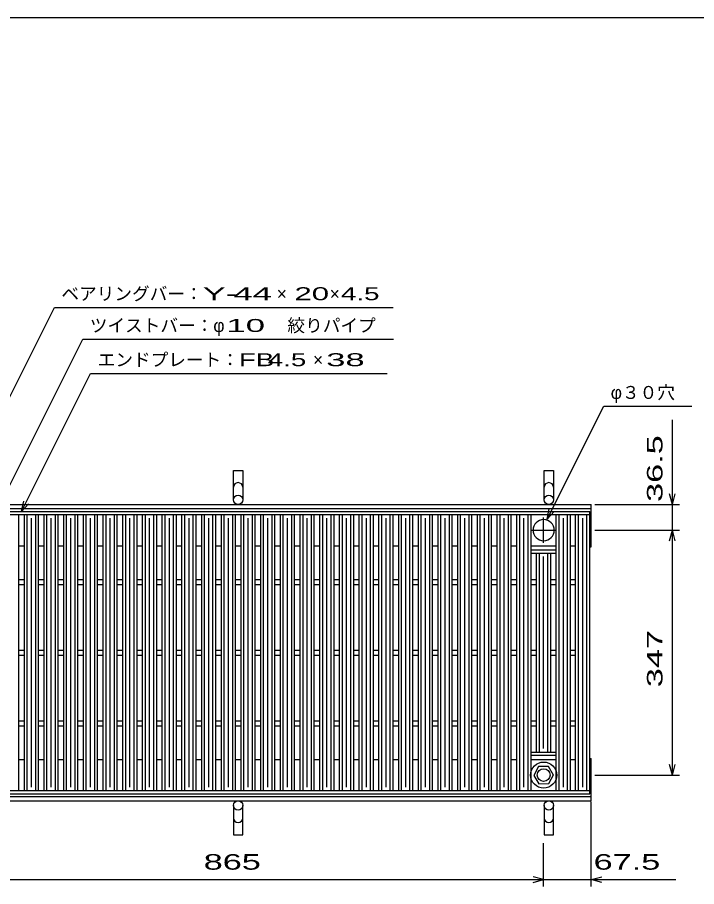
# Model space of a CAD drawing. Units: millimetres, scale not verified. Extents: x -1820 to 1731, y -1282 to 1054.
# Drawn here: x -1163 to -201, y -178 to 1054 of the extents above; entities that cross this region are included whole.
import ezdxf
from ezdxf.enums import TextEntityAlignment as Align

# ---------------------------------------------------------------- set-up
doc = ezdxf.new("R2010")
doc.units = ezdxf.units.MM
doc.header["$LTSCALE"] = 10
doc.linetypes.add('CHAIN', pattern=[18.5, 12, -1.5, 3.5, -1.5])
for name, color, linetype, lineweight in [('0_2', 150, 'Continuous', 25), ('16', 3, 'Continuous', 25), ('19', 6, 'Continuous', 25), ('22', 2, 'Continuous', 25)]:
    doc.layers.add(name, color=color, linetype=linetype, lineweight=lineweight)
doc.styles.add('ベクトル', font='')
doc.styles.get('ベクトル').set_extended_font_data('ベクトル')

msp = doc.modelspace()

# ---------------------------------------------------------------- linework, layer by layer
at = {"layer": '0_2'}
msp.add_line((-1729, 1053.5), (1731, 1053.5), dxfattribs=at)
at = {"layer": '16'}
for p, q in [((-1348, 353.5), (-352, 353.5)), ((-1348, 349), (-352, 349)), ((-1180.6, 349), (-1160.6, 349)), ((-1160.6, -42), (-1160.6, 349)), ((-1152.7, -42), (-1152.7, 349)), ((-1152.7, 349), (-1132.7, 349)), ((-1148.7, -42), (-1148.7, 349)), ((-1136.7, -42), (-1136.7, 349)), ((-1132.7, -42), (-1132.7, 349)), ((-1124.8, -42), (-1124.8, 349)), ((-1124.8, 349), (-1104.8, 349)), ((-1120.8, -42), (-1120.8, 349)), ((-1108.8, -42), (-1108.8, 349)), ((-1104.8, -42), (-1104.8, 349)), ((-1096.9, -42), (-1096.9, 349)), ((-1096.9, 349), (-1076.9, 349)), ((-1092.9, -42), (-1092.9, 349)), ((-1080.9, -42), (-1080.9, 349)), ((-1076.9, -42), (-1076.9, 349)), ((-1069, -42), (-1069, 349)), ((-1069, 349), (-1049, 349)), ((-1065, -42), (-1065, 349)), ((-1053, -42), (-1053, 349)), ((-1049, -42), (-1049, 349)), ((-1041.1, -42), (-1041.1, 349)), ((-1041.1, 349), (-1021.1, 349)), ((-1037.1, -42), (-1037.1, 349)), ((-1025.1, -42), (-1025.1, 349)), ((-1021.1, -42), (-1021.1, 349)), ((-1013.2, -42), (-1013.2, 349)), ((-1013.2, 349), (-993.2, 349)), ((-1009.2, -42), (-1009.2, 349)), ((-997.2, -42), (-997.2, 349)), ((-993.2, -42), (-993.2, 349)), ((-985.3, -42), (-985.3, 349)), ((-985.3, 349), (-965.3, 349)), ((-981.3, -42), (-981.3, 349)), ((-969.3, -42), (-969.3, 349)), ((-965.3, -42), (-965.3, 349)), ((-957.4, -42), (-957.4, 349)), ((-957.4, 349), (-937.4, 349)), ((-953.4, -42), (-953.4, 349)), ((-941.4, -42), (-941.4, 349)), ((-937.4, -42), (-937.4, 349)), ((-929.5, -42), (-929.5, 349)), ((-929.5, 349), (-909.5, 349)), ((-925.5, -42), (-925.5, 349)), ((-913.5, -42), (-913.5, 349)), ((-909.5, -42), (-909.5, 349)), ((-901.6, -42), (-901.6, 349)), ((-901.6, 349), (-881.6, 349)), ((-897.6, -42), (-897.6, 349)), ((-885.6, -42), (-885.6, 349)), ((-881.6, -42), (-881.6, 349)), ((-873.7, -42), (-873.7, 349)), ((-873.7, 349), (-853.7, 349)), ((-869.7, -42), (-869.7, 349)), ((-857.7, -42), (-857.7, 349)), ((-853.7, -42), (-853.7, 349)), ((-845.8, -42), (-845.8, 349)), ((-845.8, 349), (-825.8, 349)), ((-841.8, -42), (-841.8, 349)), ((-829.8, -42), (-829.8, 349)), ((-825.8, -42), (-825.8, 349)), ((-817.9, -42), (-817.9, 349)), ((-817.9, 349), (-797.9, 349)), ((-813.9, -42), (-813.9, 349)), ((-801.9, -42), (-801.9, 349)), ((-797.9, -42), (-797.9, 349)), ((-790, -42), (-790, 349)), ((-790, 349), (-770, 349)), ((-786, -42), (-786, 349)), ((-774, -42), (-774, 349)), ((-770, -42), (-770, 349)), ((-762.1, -42), (-762.1, 349)), ((-762.1, 349), (-742.1, 349)), ((-758.1, -42), (-758.1, 349)), ((-746.1, -42), (-746.1, 349)), ((-742.1, -42), (-742.1, 349)), ((-734.2, -42), (-734.2, 349)), ((-734.2, 349), (-714.2, 349)), ((-730.2, -42), (-730.2, 349)), ((-718.2, -42), (-718.2, 349)), ((-714.2, -42), (-714.2, 349)), ((-706.3, -42), (-706.3, 349)), ((-706.3, 349), (-686.3, 349)), ((-702.3, -42), (-702.3, 349)), ((-690.3, -42), (-690.3, 349)), ((-686.3, -42), (-686.3, 349)), ((-678.4, -42), (-678.4, 349)), ((-678.4, 349), (-658.4, 349)), ((-674.4, -42), (-674.4, 349)), ((-662.4, -42), (-662.4, 349)), ((-658.4, -42), (-658.4, 349)), ((-650.5, -42), (-650.5, 349)), ((-650.5, 349), (-630.5, 349)), ((-646.5, -42), (-646.5, 349)), ((-634.5, -42), (-634.5, 349)), ((-630.5, -42), (-630.5, 349)), ((-622.6, -42), (-622.6, 349)), ((-622.6, 349), (-602.6, 349)), ((-618.6, -42), (-618.6, 349)), ((-606.6, -42), (-606.6, 349)), ((-602.6, -42), (-602.6, 349)), ((-594.7, -42), (-594.7, 349)), ((-594.7, 349), (-574.7, 349)), ((-590.7, -42), (-590.7, 349)), ((-578.7, -42), (-578.7, 349)), ((-574.7, -42), (-574.7, 349)), ((-566.8, -42), (-566.8, 349)), ((-566.8, 349), (-546.8, 349)), ((-562.8, -42), (-562.8, 349)), ((-550.8, -42), (-550.8, 349)), ((-546.8, -42), (-546.8, 349)), ((-538.9, -42), (-538.9, 349)), ((-538.9, 349), (-518.9, 349)), ((-534.9, -42), (-534.9, 349)), ((-522.9, -42), (-522.9, 349)), ((-518.9, -42), (-518.9, 349)), ((-511, -42), (-511, 349)), ((-511, 349), (-491, 349)), ((-507, -42), (-507, 349)), ((-495, -42), (-495, 349)), ((-491, -42), (-491, 349)), ((-483.1, -42), (-483.1, 349)), ((-483.1, 349), (-463.1, 349)), ((-479.1, -42), (-479.1, 349)), ((-467.1, -42), (-467.1, 349)), ((-463.1, -42), (-463.1, 349)), ((-455.2, -42), (-455.2, 349)), ((-455.2, 349), (-435.2, 349)), ((-451.2, -42), (-451.2, 349)), ((-439.2, -42), (-439.2, 349)), ((-435.2, -42), (-435.2, 349)), ((-399.4, -42), (-399.4, 349)), ((-399.4, 349), (-379.4, 349)), ((-395.4, -42), (-395.4, 349)), ((-383.4, -42), (-383.4, 349)), ((-379.4, -42), (-379.4, 349)), ((-372, -42), (-372, 349)), ((-372, 349), (-352, 349)), ((-368, -42), (-368, 349)), ((-356, -42), (-356, 349)), ((-352, 349), (-352, 353.5)), ((-352, -42), (-352, 349)), ((-1142.7, -37), (-1142.7, 344)), ((-1114.8, -37), (-1114.8, 344)), ((-1086.9, -37), (-1086.9, 344)), ((-1059, -37), (-1059, 344)), ((-1031.1, -37), (-1031.1, 344)), ((-1003.2, -37), (-1003.2, 344)), ((-975.3, -37), (-975.3, 344)), ((-947.4, -37), (-947.4, 344)), ((-919.5, -37), (-919.5, 344)), ((-891.6, -37), (-891.6, 344)), ((-863.7, -37), (-863.7, 344)), ((-835.8, -37), (-835.8, 344)), ((-807.9, -37), (-807.9, 344)), ((-780, -37), (-780, 344)), ((-752.1, -37), (-752.1, 344)), ((-724.2, -37), (-724.2, 344)), ((-696.3, -37), (-696.3, 344)), ((-668.4, -37), (-668.4, 344)), ((-640.5, -37), (-640.5, 344)), ((-612.6, -37), (-612.6, 344)), ((-584.7, -37), (-584.7, 344)), ((-556.8, -37), (-556.8, 344)), ((-528.9, -37), (-528.9, 344)), ((-501, -37), (-501, 344)), ((-473.1, -37), (-473.1, 344)), ((-445.2, -37), (-445.2, 344)), ((-389.4, -37), (-389.4, 344)), ((-362, -37), (-362, 344)), ((-1160.6, 305), (-1152.7, 305)), ((-1132.7, 305), (-1124.8, 305)), ((-1104.8, 305), (-1096.9, 305)), ((-1076.9, 305), (-1069, 305)), ((-1049, 305), (-1041.1, 305)), ((-1021.1, 305), (-1013.2, 305)), ((-993.2, 305), (-985.3, 305)), ((-965.3, 305), (-957.4, 305)), ((-937.4, 305), (-929.5, 305)), ((-909.5, 305), (-901.6, 305)), ((-881.6, 305), (-873.7, 305)), ((-853.7, 305), (-845.8, 305)), ((-825.8, 305), (-817.9, 305)), ((-797.9, 305), (-790, 305)), ((-770, 305), (-762.1, 305)), ((-742.1, 305), (-734.2, 305)), ((-714.2, 305), (-706.3, 305)), ((-686.3, 305), (-678.4, 305)), ((-658.4, 305), (-650.5, 305)), ((-630.5, 305), (-622.6, 305)), ((-602.6, 305), (-594.7, 305)), ((-574.7, 305), (-566.8, 305)), ((-546.8, 305), (-538.9, 305)), ((-518.9, 305), (-511, 305)), ((-491, 305), (-483.1, 305)), ((-463.1, 305), (-455.2, 305)), ((-435.2, 305), (-399.4, 305)), ((-435.2, 299), (-399.4, 299)), ((-435.2, 294.5), (-435.2, 299)), ((-399.4, 294.5), (-399.4, 299)), ((-379.4, 305), (-371.5, 305)), ((-435.2, 294.5), (-399.4, 294.5)), ((-427.3, 12.5), (-427.3, 294.5)), ((-427.3, 294.5), (-407.3, 294.5)), ((-423.3, 12.5), (-423.3, 294.5)), ((-417.3, 17.5), (-417.3, 289.5)), ((-411.3, 12.5), (-411.3, 294.5)), ((-407.3, 12.5), (-407.3, 294.5)), ((-1160.6, 257), (-1152.7, 257)), ((-1160.6, 250), (-1152.7, 250)), ((-1132.7, 257), (-1124.8, 257)), ((-1132.7, 250), (-1124.8, 250)), ((-1104.8, 257), (-1096.9, 257)), ((-1104.8, 250), (-1096.9, 250)), ((-1076.9, 257), (-1069, 257)), ((-1076.9, 250), (-1069, 250)), ((-1049, 257), (-1041.1, 257)), ((-1049, 250), (-1041.1, 250)), ((-1021.1, 257), (-1013.2, 257)), ((-1021.1, 250), (-1013.2, 250)), ((-993.2, 257), (-985.3, 257)), ((-993.2, 250), (-985.3, 250)), ((-965.3, 257), (-957.4, 257)), ((-965.3, 250), (-957.4, 250)), ((-937.4, 257), (-929.5, 257)), ((-937.4, 250), (-929.5, 250)), ((-909.5, 257), (-901.6, 257)), ((-909.5, 250), (-901.6, 250)), ((-881.6, 257), (-873.7, 257)), ((-881.6, 250), (-873.7, 250)), ((-853.7, 257), (-845.8, 257)), ((-853.7, 250), (-845.8, 250)), ((-825.8, 257), (-817.9, 257)), ((-825.8, 250), (-817.9, 250)), ((-797.9, 257), (-790, 257)), ((-797.9, 250), (-790, 250)), ((-770, 257), (-762.1, 257)), ((-770, 250), (-762.1, 250)), ((-742.1, 257), (-734.2, 257)), ((-742.1, 250), (-734.2, 250)), ((-714.2, 257), (-706.3, 257)), ((-714.2, 250), (-706.3, 250)), ((-686.3, 257), (-678.4, 257)), ((-686.3, 250), (-678.4, 250)), ((-658.4, 257), (-650.5, 257)), ((-658.4, 250), (-650.5, 250)), ((-630.5, 257), (-622.6, 257)), ((-630.5, 250), (-622.6, 250)), ((-602.6, 257), (-594.7, 257)), ((-602.6, 250), (-594.7, 250)), ((-574.7, 257), (-566.8, 257)), ((-574.7, 250), (-566.8, 250)), ((-546.8, 257), (-538.9, 257)), ((-546.8, 250), (-538.9, 250)), ((-518.9, 257), (-511, 257)), ((-518.9, 250), (-511, 250)), ((-491, 257), (-483.1, 257)), ((-491, 250), (-483.1, 250)), ((-463.1, 257), (-455.2, 257)), ((-463.1, 250), (-455.2, 250)), ((-435.2, 257), (-427.3, 257)), ((-435.2, 250), (-427.3, 250)), ((-407.3, 257), (-399.4, 257)), ((-407.3, 250), (-399.4, 250)), ((-379.4, 257), (-371.5, 257)), ((-379.4, 250), (-371.5, 250)), ((-1160.6, 157), (-1152.7, 157)), ((-1160.6, 150), (-1152.7, 150)), ((-1132.7, 157), (-1124.8, 157)), ((-1132.7, 150), (-1124.8, 150)), ((-1104.8, 157), (-1096.9, 157)), ((-1104.8, 150), (-1096.9, 150)), ((-1076.9, 157), (-1069, 157)), ((-1076.9, 150), (-1069, 150)), ((-1049, 157), (-1041.1, 157)), ((-1049, 150), (-1041.1, 150)), ((-1021.1, 157), (-1013.2, 157)), ((-1021.1, 150), (-1013.2, 150)), ((-993.2, 157), (-985.3, 157)), ((-993.2, 150), (-985.3, 150)), ((-965.3, 157), (-957.4, 157)), ((-965.3, 150), (-957.4, 150)), ((-937.4, 157), (-929.5, 157)), ((-937.4, 150), (-929.5, 150)), ((-909.5, 157), (-901.6, 157)), ((-909.5, 150), (-901.6, 150)), ((-881.6, 157), (-873.7, 157)), ((-881.6, 150), (-873.7, 150)), ((-853.7, 157), (-845.8, 157)), ((-853.7, 150), (-845.8, 150)), ((-825.8, 157), (-817.9, 157)), ((-825.8, 150), (-817.9, 150)), ((-797.9, 157), (-790, 157)), ((-797.9, 150), (-790, 150)), ((-770, 157), (-762.1, 157)), ((-770, 150), (-762.1, 150)), ((-742.1, 157), (-734.2, 157)), ((-742.1, 150), (-734.2, 150)), ((-714.2, 157), (-706.3, 157)), ((-714.2, 150), (-706.3, 150)), ((-686.3, 157), (-678.4, 157)), ((-686.3, 150), (-678.4, 150)), ((-658.4, 157), (-650.5, 157)), ((-658.4, 150), (-650.5, 150)), ((-630.5, 157), (-622.6, 157)), ((-630.5, 150), (-622.6, 150)), ((-602.6, 157), (-594.7, 157)), ((-602.6, 150), (-594.7, 150)), ((-574.7, 157), (-566.8, 157)), ((-574.7, 150), (-566.8, 150)), ((-546.8, 157), (-538.9, 157)), ((-546.8, 150), (-538.9, 150)), ((-518.9, 157), (-511, 157)), ((-518.9, 150), (-511, 150)), ((-491, 157), (-483.1, 157)), ((-491, 150), (-483.1, 150)), ((-463.1, 157), (-455.2, 157)), ((-463.1, 150), (-455.2, 150)), ((-435.2, 157), (-427.3, 157)), ((-435.2, 150), (-427.3, 150)), ((-407.3, 157), (-399.4, 157)), ((-407.3, 150), (-399.4, 150)), ((-379.4, 157), (-371.5, 157)), ((-379.4, 150), (-371.5, 150)), ((-1160.6, 57), (-1152.7, 57)), ((-1160.6, 50), (-1152.7, 50)), ((-1132.7, 57), (-1124.8, 57)), ((-1132.7, 50), (-1124.8, 50)), ((-1104.8, 57), (-1096.9, 57)), ((-1104.8, 50), (-1096.9, 50)), ((-1076.9, 57), (-1069, 57)), ((-1076.9, 50), (-1069, 50)), ((-1049, 57), (-1041.1, 57)), ((-1049, 50), (-1041.1, 50)), ((-1021.1, 57), (-1013.2, 57)), ((-1021.1, 50), (-1013.2, 50)), ((-993.2, 57), (-985.3, 57)), ((-993.2, 50), (-985.3, 50)), ((-965.3, 57), (-957.4, 57)), ((-965.3, 50), (-957.4, 50)), ((-937.4, 57), (-929.5, 57)), ((-937.4, 50), (-929.5, 50)), ((-909.5, 57), (-901.6, 57)), ((-909.5, 50), (-901.6, 50)), ((-881.6, 57), (-873.7, 57)), ((-881.6, 50), (-873.7, 50)), ((-853.7, 57), (-845.8, 57)), ((-853.7, 50), (-845.8, 50)), ((-825.8, 57), (-817.9, 57)), ((-825.8, 50), (-817.9, 50)), ((-797.9, 57), (-790, 57)), ((-797.9, 50), (-790, 50)), ((-770, 57), (-762.1, 57)), ((-770, 50), (-762.1, 50)), ((-742.1, 57), (-734.2, 57)), ((-742.1, 50), (-734.2, 50)), ((-714.2, 57), (-706.3, 57)), ((-714.2, 50), (-706.3, 50)), ((-686.3, 57), (-678.4, 57)), ((-686.3, 50), (-678.4, 50)), ((-658.4, 57), (-650.5, 57)), ((-658.4, 50), (-650.5, 50)), ((-630.5, 57), (-622.6, 57)), ((-630.5, 50), (-622.6, 50)), ((-602.6, 57), (-594.7, 57)), ((-602.6, 50), (-594.7, 50)), ((-574.7, 57), (-566.8, 57)), ((-574.7, 50), (-566.8, 50)), ((-546.8, 57), (-538.9, 57)), ((-546.8, 50), (-538.9, 50)), ((-518.9, 57), (-511, 57)), ((-518.9, 50), (-511, 50)), ((-491, 57), (-483.1, 57)), ((-491, 50), (-483.1, 50)), ((-463.1, 57), (-455.2, 57)), ((-463.1, 50), (-455.2, 50)), ((-435.2, 57), (-427.3, 57)), ((-435.2, 50), (-427.3, 50)), ((-407.3, 57), (-399.4, 57)), ((-407.3, 50), (-399.4, 50)), ((-379.4, 57), (-371.5, 57)), ((-379.4, 50), (-371.5, 50)), ((-435.2, 12.5), (-399.4, 12.5)), ((-435.2, 8), (-435.2, 12.5)), ((-427.3, 12.5), (-407.3, 12.5)), ((-399.4, 8), (-399.4, 12.5)), ((-1160.6, 2), (-1152.7, 2)), ((-1132.7, 2), (-1124.8, 2)), ((-1104.8, 2), (-1096.9, 2)), ((-1076.9, 2), (-1069, 2)), ((-1049, 2), (-1041.1, 2)), ((-1021.1, 2), (-1013.2, 2)), ((-993.2, 2), (-985.3, 2)), ((-965.3, 2), (-957.4, 2)), ((-937.4, 2), (-929.5, 2)), ((-909.5, 2), (-901.6, 2)), ((-881.6, 2), (-873.7, 2)), ((-853.7, 2), (-845.8, 2)), ((-825.8, 2), (-817.9, 2)), ((-797.9, 2), (-790, 2)), ((-770, 2), (-762.1, 2)), ((-742.1, 2), (-734.2, 2)), ((-714.2, 2), (-706.3, 2)), ((-686.3, 2), (-678.4, 2)), ((-658.4, 2), (-650.5, 2)), ((-630.5, 2), (-622.6, 2)), ((-602.6, 2), (-594.7, 2)), ((-574.7, 2), (-566.8, 2)), ((-546.8, 2), (-538.9, 2)), ((-518.9, 2), (-511, 2)), ((-491, 2), (-483.1, 2)), ((-463.1, 2), (-455.2, 2)), ((-435.2, 8), (-399.4, 8)), ((-435.2, 2), (-399.4, 2)), ((-379.4, 2), (-371.5, 2)), ((-424.59, -8.05), (-431.3, -20.34)), ((-410.6, -7.71), (-424.59, -8.05)), ((-403.3, -20), (-410.6, -7.71)), ((-431.3, -20.34), (-424, -32.29)), ((-410.01, -31.95), (-403.3, -19.66)), ((-424, -32.29), (-410.01, -31.95)), ((-1348, -42), (-352, -42)), ((-1348, -46.5), (-352, -46.5)), ((-1180.6, -42), (-1160.6, -42)), ((-1152.7, -42), (-1132.7, -42)), ((-1124.8, -42), (-1104.8, -42)), ((-1096.9, -42), (-1076.9, -42)), ((-1069, -42), (-1049, -42)), ((-1041.1, -42), (-1021.1, -42)), ((-1013.2, -42), (-993.2, -42)), ((-985.3, -42), (-965.3, -42)), ((-957.4, -42), (-937.4, -42)), ((-929.5, -42), (-909.5, -42)), ((-901.6, -42), (-881.6, -42)), ((-873.7, -42), (-853.7, -42)), ((-845.8, -42), (-825.8, -42)), ((-817.9, -42), (-797.9, -42)), ((-790, -42), (-770, -42)), ((-762.1, -42), (-742.1, -42)), ((-734.2, -42), (-714.2, -42)), ((-706.3, -42), (-686.3, -42)), ((-678.4, -42), (-658.4, -42)), ((-650.5, -42), (-630.5, -42)), ((-622.6, -42), (-602.6, -42)), ((-594.7, -42), (-574.7, -42)), ((-566.8, -42), (-546.8, -42)), ((-538.9, -42), (-518.9, -42)), ((-511, -42), (-491, -42)), ((-483.1, -42), (-463.1, -42)), ((-455.2, -42), (-435.2, -42)), ((-399.4, -42), (-379.4, -42)), ((-372, -42), (-352, -42)), ((-352, -46.5), (-352, -42))]:
    msp.add_line(p, q, dxfattribs=at)
at = {"layer": '16', "linetype": 'CHAIN'}
for p, q in [((-417.3, 309), (-417.3, 345)), ((-435.3, 327), (-399.3, 327))]:
    msp.add_line(p, q, dxfattribs=at)
at = {"layer": '16'}
for radius in [18.5, 9]:
    msp.add_circle((-417.3, -20), radius, dxfattribs=at)
for start, end in [(90, 270), (270, 90)]:
    msp.add_arc((-417.3, 327), 15, start, end, dxfattribs=at)
at = {"layer": '19'}
for p, q in [((-856.5, 370), (-856.5, 411.62)), ((-856.5, 411.62), (-843.5, 411.62)), ((-843.5, 411.62), (-843.5, 370)), ((-416.5, 370), (-416.5, 411.62)), ((-416.5, 411.62), (-403.5, 411.62)), ((-403.5, 411.62), (-403.5, 370)), ((-1350, 363.5), (-350, 363.5)), ((-1350, 357.5), (-350, 357.5)), ((-350, 303.5), (-350, 363.5)), ((-352, 303.5), (-350, 303.5)), ((-352, 3.5), (-350, 3.5)), ((-350, -56.5), (-350, 3.5)), ((-1350, -50.5), (-350, -50.5)), ((-1350, -56.5), (-350, -56.5)), ((-856.5, -63), (-856.5, -104.62)), ((-843.5, -104.62), (-843.5, -63)), ((-416.5, -63), (-416.5, -104.62)), ((-403.5, -104.62), (-403.5, -63)), ((-856.5, -104.62), (-843.5, -104.62)), ((-416.5, -104.62), (-403.5, -104.62))]:
    msp.add_line(p, q, dxfattribs=at)
for centre in [(-850, 370), (-410, 370), (-850, -63), (-410, -63)]:
    msp.add_circle(centre, 6.5, dxfattribs=at)
for centre, start, end in [((-850, 387.84), 0, 180), ((-410, 387.84), 0, 180), ((-850, -80.84), 180, 0), ((-410, -80.84), 180, 0)]:
    msp.add_arc(centre, 6.5, start, end, dxfattribs=at)
at = {"layer": '22', "color": 4}
for p, q in [((-1328, 207), (-1110.25, 642.5)), ((-1110.25, 642.5), (-630.25, 642.5)), ((-1240.35, 257), (-1070.1, 597.5)), ((-1070.1, 597.5), (-630.1, 597.5)), ((-1156.65, 353.5), (-1058.9, 549)), ((-1058.9, 549), (-638.9, 549)), ((-412.3, 342.6), (-332.3, 502.6)), ((-332.3, 502.6), (-207.3, 502.6)), ((-235, 363.5), (-235, 483.5)), ((-235, 363.5), (-239, 378.5)), ((-235, 363.5), (-231, 378.5)), ((-1156.65, 353.5), (-1153.65, 368.1)), ((-1156.65, 353.5), (-1146.65, 364.5)), ((-412.3, 342.6), (-409.3, 357.2)), ((-345, 363.5), (-225, 363.5)), ((-235, 327), (-235, 363.5)), ((-412.3, 342.6), (-402.3, 353.6)), ((-345, 327), (-225, 327)), ((-239, 312), (-235, 327)), ((-231, 312), (-235, 327)), ((-235, -20), (-235, 327)), ((-235, -20), (-239, -5)), ((-235, -20), (-231, -5)), ((-345, -20), (-225, -20)), ((-350, -178), (-350, -58)), ((-417.3, -178), (-417.3, -116.5)), ((-1282.2, -168), (-417.3, -168)), ((-417.3, -168), (-432.3, -164)), ((-432.3, -172), (-417.3, -168)), ((-417.3, -168), (-350, -168)), ((-350, -168), (-335, -164)), ((-335, -172), (-350, -168)), ((-350, -168), (-230, -168))]:
    msp.add_line(p, q, dxfattribs=at)

# ---------------------------------------------------------------- texts
at = {"layer": '22', "style": 'ベクトル'}
for s, p in [('ベアリングバー：', (-1100.25, 662)), ('×', (-795.25, 662)), ('×', (-720.25, 662)), ('ツイストバー：', (-1060.1, 617)), ('絞りパイプ', (-780.1, 617)), ('φ', (-885.1, 617)), ('エンドプレート：', (-1048.9, 568.5)), ('×', (-743.9, 568.5)), ('φ３０穴', (-322.3, 522.1))]:
    msp.add_text(s, height=18.33, dxfattribs=at).set_placement(p, align=Align.MIDDLE_LEFT)
for s, height, width, p in [('Y-', 18.33, 2, (-900.25, 662)), (' 44 ', 18.33, 2, (-870.25, 662)), ('20', 18.33, 1.8, (-770.25, 662)), (' 4.5 ', 18.33, 1.6, (-715.25, 662)), (' 10 ', 18.33, 2, (-880.1, 617)), ('FB', 18.33, 1.6, (-848.9, 568.5)), (' 4.5 ', 18.33, 1.6, (-818.9, 568.5)), (' 38 ', 18.33, 2, (-738.9, 568.5)), (' 865 ', 21.99, 1.65, (-912.25, -143)), (' 67.5 ', 21.99, 1.65, (-360, -143))]:
    msp.add_text(s, height=height, dxfattribs=dict(at, width=width)).set_placement(p, align=Align.MIDDLE_LEFT)
at = {"layer": '22', "style": 'ベクトル', "width": 1.65}
for s, p in [(' 36.5 ', (-260, 353.5)), (' 347 ', (-260, 91))]:
    msp.add_text(s, height=21.99, rotation=90, dxfattribs=at).set_placement(p, align=Align.MIDDLE_LEFT)

doc.saveas('drawing.dxf')
